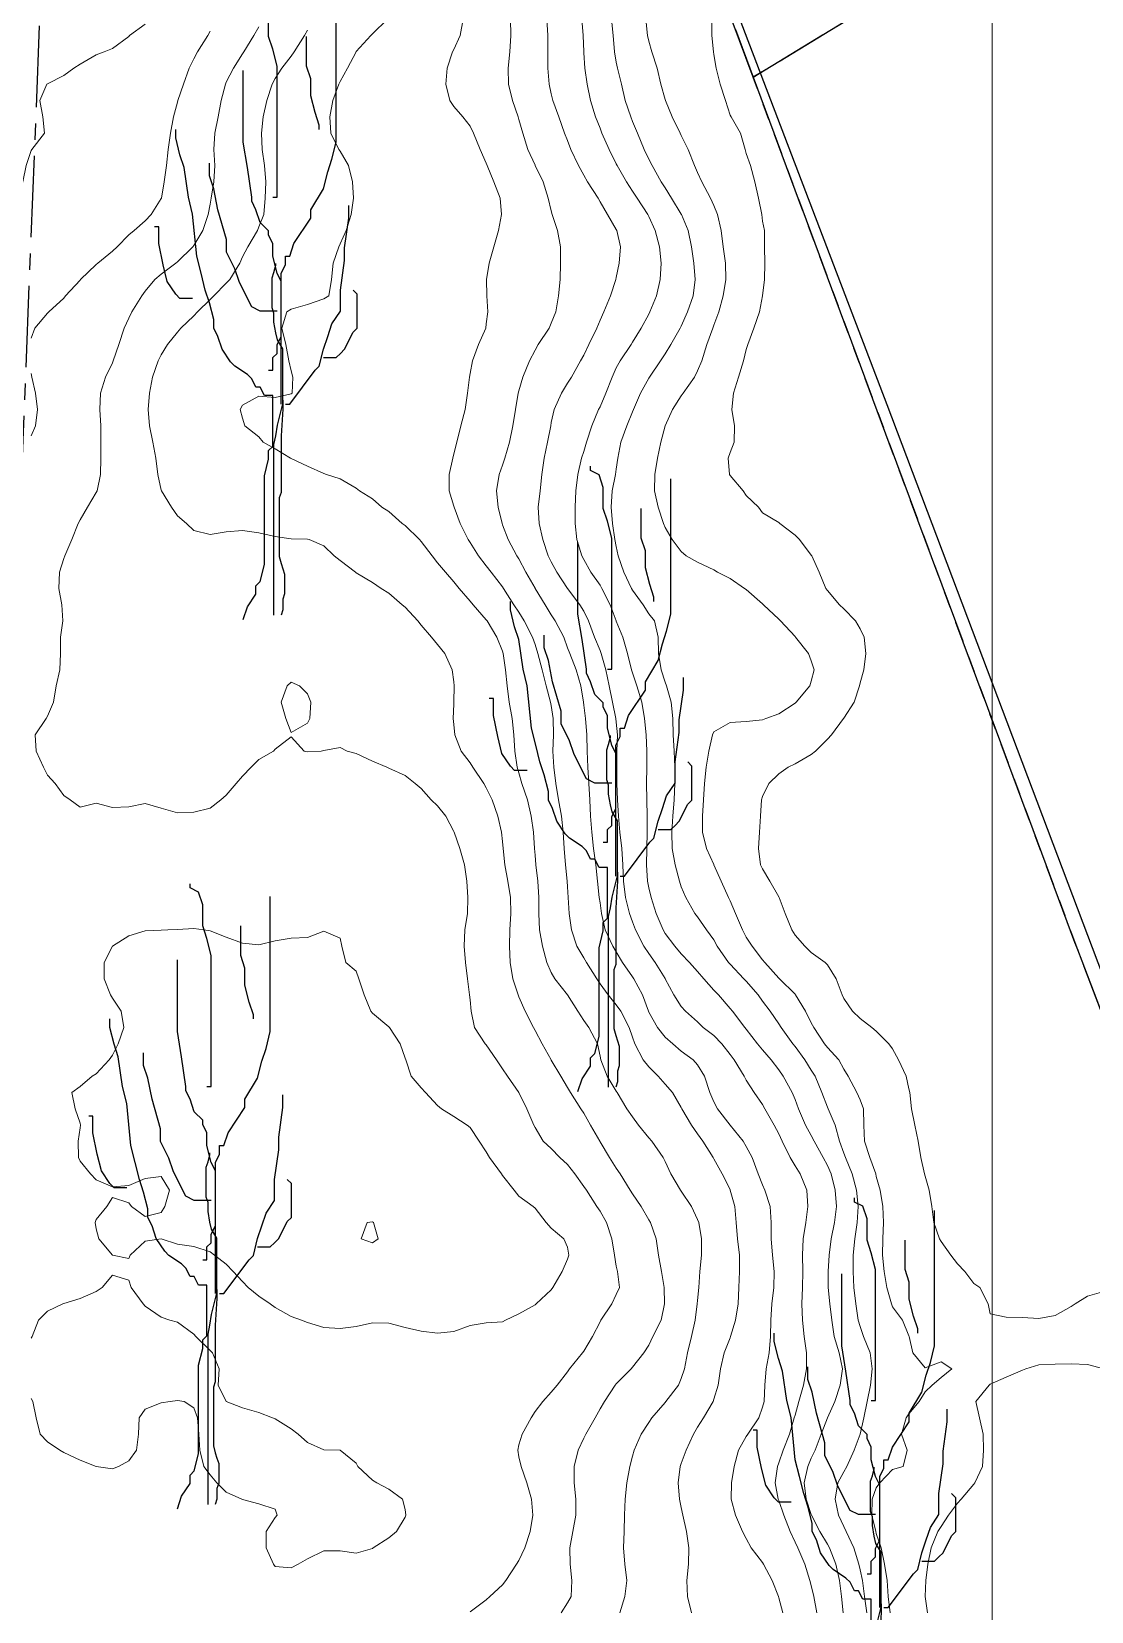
# Model space of a CAD drawing. Header units: centimetres. Extents: x 0 to 642158, y -847 to 649707.
# Drawn here: x 617137.26 to 617169.87, y 621297.3 to 621345.87 of the extents above; entities that cross this region are included whole.
import ezdxf

# ---------------------------------------------------------------- set-up
doc = ezdxf.new("R2010")
doc.units = ezdxf.units.CM
doc.header["$MEASUREMENT"] = 0
doc.linetypes.add('CENTERX2', pattern=[4, 2.5, -0.5, 0.5, -0.5])
for name, color, linetype, lineweight in [('MEV_grille', 254, 'Continuous', 9), ('MEV_vegetal_V', 7, 'Continuous', 25), ('WAL_topographie 0.5', 253, 'Continuous', 20)]:
    doc.layers.add(name, color=color, linetype=linetype, lineweight=lineweight)
doc.layers.add('SPW_batiments', color=7, linetype='Continuous')
doc.layers.add('SPW_parcellaire cadastral', color=7, linetype='CENTERX2', lineweight=25, true_color=0xff0542)
picture_1 = doc.add_image_def('image2.png', size_in_pixel=(6614, 11023))

# ---------------------------------------------------------------- blocks, each defined once
blk = doc.blocks.new('legende vegetal')
at = {"layer": 'MEV_vegetal_V'}
for points in [[(617144.584, 621340.589), (617144.714, 621340.589), (617144.714, 621344.615), (617144.584, 621345.134), (617144.455, 621345.524), (617144.455, 621346.173), (617144.324, 621346.563), (617144.065, 621346.693), (617144.065, 621346.823)], [(617144.455, 621335.263), (617144.584, 621335.263), (617144.584, 621335.653), (617144.714, 621335.783), (617144.714, 621336.042), (617144.844, 621336.303), (617144.844, 621338.251), (617144.974, 621338.51), (617144.974, 621338.77), (617145.104, 621338.77), (617145.234, 621339.16), (617145.754, 621339.939), (617145.754, 621340.199), (617146.143, 621340.848), (617146.274, 621341.368), (617146.403, 621341.758), (617146.533, 621342.277), (617146.533, 621346.433)], [(617146.013, 621342.666), (617146.013, 621342.796), (617145.884, 621343.186), (617145.754, 621343.706), (617145.754, 621344.225), (617145.624, 621344.615), (617145.624, 621345.524)], [(617144.844, 621334.224), (617144.844, 621337.991), (617144.714, 621338.251), (617144.584, 621338.77), (617144.584, 621339.16), (617144.455, 621339.42), (617144.455, 621339.549), (617144.194, 621339.809), (617144.065, 621340.199), (617143.935, 621340.459), (617143.935, 621340.589), (617143.805, 621341.497), (617143.675, 621342.277), (617143.675, 621344.485)], [(617143.675, 621327.6), (617143.805, 621327.99), (617144.065, 621328.38), (617144.065, 621328.639), (617144.194, 621328.769), (617144.324, 621329.289), (617144.324, 621332.016), (617144.455, 621332.536), (617144.455, 621332.796), (617144.584, 621332.925), (617144.584, 621334.484), (617144.324, 621334.484), (617144.194, 621334.744), (617144.065, 621334.744), (617143.935, 621335.004), (617143.805, 621335.134), (617143.415, 621335.393), (617143.285, 621335.523), (617143.025, 621335.913), (617142.895, 621336.303), (617142.765, 621336.562), (617142.765, 621336.822), (617142.636, 621337.341), (617142.505, 621337.731), (617142.375, 621338.251), (617142.246, 621338.77), (617142.116, 621340.069), (617141.985, 621340.589), (617141.856, 621341.497), (617141.726, 621341.887), (617141.596, 621342.407), (617141.596, 621342.666)], [(617144.714, 621337.082), (617144.194, 621337.082), (617143.935, 621337.211), (617143.805, 621337.471), (617143.545, 621337.991), (617143.415, 621338.38), (617143.155, 621338.9), (617143.155, 621339.29), (617142.895, 621340.199), (617142.765, 621340.848), (617142.636, 621341.238), (617142.636, 621341.628)], [(617144.974, 621334.224), (617145.104, 621334.224), (617145.884, 621335.263), (617146.013, 621335.393), (617146.143, 621335.913), (617146.274, 621336.303), (617146.403, 621336.692), (617146.663, 621337.082), (617146.663, 621337.731), (617146.793, 621338.64), (617146.793, 621339.03), (617146.923, 621339.939), (617146.923, 621340.329)], [(617142.116, 621337.471), (617141.726, 621337.471), (617141.596, 621337.601), (617141.336, 621337.991), (617141.206, 621338.51), (617141.076, 621339.16), (617141.076, 621339.679), (617140.946, 621339.679)], [(617144.618, 621327.735), (617144.618, 621332.977), (617144.673, 621333.25), (617144.727, 621333.578), (617144.892, 621334.233), (617144.892, 621335.925), (617144.727, 621336.198), (617144.673, 621336.416), (617144.618, 621336.744), (617144.618, 621337.017), (617144.563, 621337.181), (617144.563, 621338.109), (617144.618, 621338.273), (617144.673, 621338.491), (617144.673, 621338.546)], [(617146.143, 621335.653), (617146.533, 621335.653), (617146.663, 621335.783), (617146.793, 621335.913), (617147.053, 621336.432), (617147.183, 621336.562), (617147.183, 621337.601), (617147.053, 621337.731)], [(617144.892, 621334.342), (617144.892, 621334.069), (617144.837, 621333.25), (617144.837, 621331.503), (617144.782, 621331.339), (617144.782, 621329.537), (617144.837, 621329.319), (617144.892, 621329.155), (617144.946, 621328.991), (617144.946, 621328.391), (617144.892, 621328.227), (617144.892, 621327.899), (617144.837, 621327.735)], [(617154.881, 621326.077), (617155.011, 621326.077), (617155.011, 621330.104), (617154.881, 621330.623), (617154.751, 621331.013), (617154.751, 621331.662), (617154.621, 621332.052), (617154.362, 621332.182), (617154.362, 621332.312)], [(617154.751, 621320.752), (617154.881, 621320.752), (617154.881, 621321.142), (617155.011, 621321.272), (617155.011, 621321.531), (617155.141, 621321.791), (617155.141, 621323.739), (617155.271, 621323.999), (617155.271, 621324.259), (617155.401, 621324.259), (617155.531, 621324.649), (617156.051, 621325.428), (617156.051, 621325.688), (617156.44, 621326.337), (617156.571, 621326.856), (617156.7, 621327.246), (617156.83, 621327.766), (617156.83, 621331.922)], [(617156.31, 621328.155), (617156.31, 621328.285), (617156.181, 621328.675), (617156.051, 621329.194), (617156.051, 621329.714), (617155.921, 621330.104), (617155.921, 621331.013)], [(617155.141, 621319.713), (617155.141, 621323.48), (617155.011, 621323.739), (617154.881, 621324.259), (617154.881, 621324.649), (617154.751, 621324.908), (617154.751, 621325.038), (617154.491, 621325.298), (617154.362, 621325.688), (617154.232, 621325.948), (617154.232, 621326.077), (617154.102, 621326.986), (617153.972, 621327.766), (617153.972, 621329.974)], [(617153.972, 621313.089), (617154.102, 621313.479), (617154.362, 621313.869), (617154.362, 621314.128), (617154.491, 621314.258), (617154.621, 621314.778), (617154.621, 621317.505), (617154.751, 621318.025), (617154.751, 621318.284), (617154.881, 621318.414), (617154.881, 621319.973), (617154.621, 621319.973), (617154.491, 621320.233), (617154.362, 621320.233), (617154.232, 621320.493), (617154.102, 621320.622), (617153.712, 621320.882), (617153.582, 621321.012), (617153.322, 621321.402), (617153.192, 621321.791), (617153.062, 621322.051), (617153.062, 621322.311), (617152.932, 621322.83), (617152.802, 621323.22), (617152.672, 621323.739), (617152.543, 621324.259), (617152.413, 621325.558), (617152.282, 621326.077), (617152.153, 621326.986), (617152.023, 621327.376), (617151.893, 621327.896), (617151.893, 621328.155)], [(617155.011, 621322.57), (617154.491, 621322.57), (617154.232, 621322.7), (617154.102, 621322.96), (617153.842, 621323.48), (617153.712, 621323.869), (617153.452, 621324.389), (617153.452, 621324.779), (617153.192, 621325.688), (617153.062, 621326.337), (617152.932, 621326.727), (617152.932, 621327.117)], [(617155.271, 621319.713), (617155.401, 621319.713), (617156.181, 621320.752), (617156.31, 621320.882), (617156.44, 621321.402), (617156.571, 621321.791), (617156.7, 621322.181), (617156.96, 621322.57), (617156.96, 621323.22), (617157.09, 621324.129), (617157.09, 621324.519), (617157.22, 621325.428), (617157.22, 621325.818)], [(617152.413, 621322.96), (617152.023, 621322.96), (617151.893, 621323.09), (617151.633, 621323.48), (617151.503, 621323.999), (617151.373, 621324.649), (617151.373, 621325.168), (617151.243, 621325.168)], [(617154.915, 621313.224), (617154.915, 621318.466), (617154.97, 621318.739), (617155.024, 621319.066), (617155.189, 621319.722), (617155.189, 621321.414), (617155.024, 621321.687), (617154.97, 621321.905), (617154.915, 621322.233), (617154.915, 621322.506), (617154.86, 621322.67), (617154.86, 621323.598), (617154.915, 621323.762), (617154.97, 621323.98), (617154.97, 621324.035)], [(617156.44, 621321.142), (617156.83, 621321.142), (617156.96, 621321.272), (617157.09, 621321.402), (617157.35, 621321.921), (617157.48, 621322.051), (617157.48, 621323.09), (617157.35, 621323.22)], [(617155.189, 621319.831), (617155.189, 621319.558), (617155.134, 621318.739), (617155.134, 621316.992), (617155.079, 621316.828), (617155.079, 621315.026), (617155.134, 621314.808), (617155.189, 621314.644), (617155.243, 621314.48), (617155.243, 621313.88), (617155.189, 621313.716), (617155.189, 621313.388), (617155.134, 621313.224)], [(617142.558, 621313.243), (617142.688, 621313.243), (617142.688, 621317.269), (617142.558, 621317.788), (617142.428, 621318.178), (617142.428, 621318.827), (617142.298, 621319.217), (617142.038, 621319.347), (617142.038, 621319.477)], [(617142.428, 621307.917), (617142.558, 621307.917), (617142.558, 621308.307), (617142.688, 621308.437), (617142.688, 621308.697), (617142.818, 621308.957), (617142.818, 621310.905), (617142.947, 621311.164), (617142.947, 621311.424), (617143.078, 621311.424), (617143.208, 621311.814), (617143.727, 621312.593), (617143.727, 621312.853), (617144.117, 621313.502), (617144.247, 621314.022), (617144.377, 621314.412), (617144.507, 621314.931), (617144.507, 621319.087)], [(617143.987, 621315.321), (617143.987, 621315.45), (617143.857, 621315.84), (617143.727, 621316.36), (617143.727, 621316.879), (617143.598, 621317.269), (617143.598, 621318.178)], [(617142.818, 621306.878), (617142.818, 621310.645), (617142.688, 621310.905), (617142.558, 621311.424), (617142.558, 621311.814), (617142.428, 621312.074), (617142.428, 621312.203), (617142.168, 621312.463), (617142.038, 621312.853), (617141.908, 621313.113), (617141.908, 621313.243), (617141.779, 621314.152), (617141.648, 621314.931), (617141.648, 621317.139)], [(617141.648, 621300.254), (617141.779, 621300.644), (617142.038, 621301.034), (617142.038, 621301.294), (617142.168, 621301.423), (617142.298, 621301.943), (617142.298, 621304.67), (617142.428, 621305.19), (617142.428, 621305.45), (617142.558, 621305.58), (617142.558, 621307.138), (617142.298, 621307.138), (617142.168, 621307.398), (617142.038, 621307.398), (617141.908, 621307.658), (617141.779, 621307.788), (617141.389, 621308.047), (617141.259, 621308.177), (617140.999, 621308.567), (617140.869, 621308.957), (617140.739, 621309.216), (617140.739, 621309.476), (617140.609, 621309.995), (617140.479, 621310.385), (617140.349, 621310.905), (617140.219, 621311.424), (617140.089, 621312.723), (617139.959, 621313.243), (617139.829, 621314.152), (617139.699, 621314.541), (617139.57, 621315.061), (617139.57, 621315.321)], [(617142.688, 621309.736), (617142.168, 621309.736), (617141.908, 621309.866), (617141.779, 621310.125), (617141.518, 621310.645), (617141.389, 621311.035), (617141.128, 621311.554), (617141.128, 621311.944), (617140.869, 621312.853), (617140.739, 621313.502), (617140.609, 621313.892), (617140.609, 621314.282)], [(617142.947, 621306.878), (617143.078, 621306.878), (617143.857, 621307.917), (617143.987, 621308.047), (617144.117, 621308.567), (617144.247, 621308.957), (617144.377, 621309.346), (617144.637, 621309.736), (617144.637, 621310.385), (617144.767, 621311.294), (617144.767, 621311.684), (617144.897, 621312.593), (617144.897, 621312.983)], [(617140.089, 621310.125), (617139.699, 621310.125), (617139.57, 621310.255), (617139.309, 621310.645), (617139.18, 621311.164), (617139.05, 621311.814), (617139.05, 621312.333), (617138.92, 621312.333)], [(617142.592, 621300.39), (617142.592, 621305.631), (617142.646, 621305.904), (617142.701, 621306.232), (617142.865, 621306.887), (617142.865, 621308.579), (617142.701, 621308.852), (617142.646, 621309.071), (617142.592, 621309.398), (617142.592, 621309.671), (617142.537, 621309.835), (617142.537, 621310.763), (617142.592, 621310.927), (617142.646, 621311.145), (617142.646, 621311.2)], [(617144.117, 621308.307), (617144.507, 621308.307), (617144.637, 621308.437), (617144.767, 621308.567), (617145.027, 621309.086), (617145.156, 621309.216), (617145.156, 621310.255), (617145.027, 621310.385)], [(617162.997, 621303.584), (617163.127, 621303.584), (617163.127, 621307.61), (617162.997, 621308.129), (617162.867, 621308.519), (617162.867, 621309.169), (617162.737, 621309.558), (617162.477, 621309.688), (617162.477, 621309.818)], [(617162.867, 621298.259), (617162.997, 621298.259), (617162.997, 621298.648), (617163.127, 621298.778), (617163.127, 621299.038), (617163.257, 621299.298), (617163.257, 621301.246), (617163.386, 621301.505), (617163.386, 621301.765), (617163.516, 621301.765), (617163.647, 621302.155), (617164.166, 621302.934), (617164.166, 621303.194), (617164.556, 621303.843), (617164.686, 621304.363), (617164.816, 621304.753), (617164.946, 621305.272), (617164.946, 621309.428)], [(617164.426, 621305.662), (617164.426, 621305.791), (617164.296, 621306.181), (617164.166, 621306.701), (617164.166, 621307.221), (617164.036, 621307.61), (617164.036, 621308.519)], [(617163.257, 621297.219), (617163.257, 621300.986), (617163.127, 621301.246), (617162.997, 621301.765), (617162.997, 621302.155), (617162.867, 621302.415), (617162.867, 621302.545), (617162.607, 621302.804), (617162.477, 621303.194), (617162.347, 621303.454), (617162.347, 621303.584), (617162.217, 621304.493), (617162.087, 621305.272), (617162.087, 621307.48)], [(617142.865, 621306.996), (617142.865, 621306.723), (617142.81, 621305.904), (617142.81, 621304.157), (617142.756, 621303.993), (617142.756, 621302.191), (617142.81, 621301.973), (617142.865, 621301.809), (617142.919, 621301.645), (617142.919, 621301.045), (617142.865, 621300.881), (617142.865, 621300.553), (617142.81, 621300.39)], [(617162.997, 621295.921), (617162.997, 621297.479), (617162.737, 621297.479), (617162.607, 621297.739), (617162.477, 621297.739), (617162.347, 621297.999), (617162.217, 621298.129), (617161.828, 621298.388), (617161.697, 621298.518), (617161.438, 621298.908), (617161.308, 621299.298), (617161.177, 621299.557), (617161.177, 621299.817), (617161.048, 621300.336), (617160.918, 621300.726), (617160.788, 621301.246), (617160.658, 621301.765), (617160.528, 621303.064), (617160.398, 621303.584), (617160.268, 621304.493), (617160.138, 621304.883), (617160.009, 621305.402), (617160.009, 621305.662)], [(617163.127, 621300.077), (617162.607, 621300.077), (617162.347, 621300.207), (617162.217, 621300.466), (617161.957, 621300.986), (617161.828, 621301.376), (617161.567, 621301.895), (617161.567, 621302.285), (617161.308, 621303.194), (617161.177, 621303.843), (617161.048, 621304.233), (617161.048, 621304.623)], [(617163.386, 621297.219), (617163.516, 621297.219), (617164.296, 621298.259), (617164.426, 621298.388), (617164.556, 621298.908), (617164.686, 621299.298), (617164.816, 621299.687), (617165.076, 621300.077), (617165.076, 621300.726), (617165.205, 621301.635), (617165.205, 621302.025), (617165.335, 621302.934), (617165.335, 621303.324)], [(617160.528, 621300.466), (617160.138, 621300.466), (617160.009, 621300.597), (617159.748, 621300.986), (617159.619, 621301.505), (617159.489, 621302.155), (617159.489, 621302.674), (617159.358, 621302.674)], [(617163.03, 621290.731), (617163.03, 621295.972), (617163.085, 621296.245), (617163.14, 621296.573), (617163.304, 621297.228), (617163.304, 621298.92), (617163.14, 621299.193), (617163.085, 621299.412), (617163.03, 621299.74), (617163.03, 621300.012), (617162.976, 621300.176), (617162.976, 621301.104), (617163.03, 621301.268), (617163.085, 621301.486), (617163.085, 621301.541)], [(617164.556, 621298.648), (617164.946, 621298.648), (617165.076, 621298.778), (617165.205, 621298.908), (617165.466, 621299.428), (617165.595, 621299.557), (617165.595, 621300.597), (617165.466, 621300.726)], [(617163.304, 621297.337), (617163.304, 621297.064), (617163.249, 621296.245), (617163.249, 621294.498), (617163.195, 621294.334), (617163.195, 621292.533), (617163.249, 621292.314), (617163.304, 621292.15), (617163.358, 621291.987), (617163.358, 621291.386), (617163.304, 621291.222), (617163.304, 621290.894), (617163.249, 621290.731)]]:
    blk.add_lwpolyline(points, dxfattribs=at)
blk = doc.blocks.new('*U112')
at = {"layer": 'MEV_grille', "transparency": 33554687}
blk.add_lwpolyline([(0, 1825.476), (0, -1825.476)], dxfattribs=at)
blk = doc.blocks.new('*U113')
at = {"layer": 'MEV_grille', "color": 0, "linetype": 'ByBlock', "lineweight": -2, "transparency": 16777216}
blk.add_blockref('*U112', (1800, 0), dxfattribs=at)

msp = doc.modelspace()

# ---------------------------------------------------------------- linework, layer by layer
at = {"layer": 'SPW_batiments'}
msp.add_lwpolyline([(617201.563, 621358.395), (617171.366, 621339.709), (617171.616, 621339.226), (617173.366, 621340.259), (617175.766, 621336.459), (617181.533, 621339.96), (617188.617, 621328.078), (617170.219, 621316.859), (617163.584, 621334.391), (617157.932, 621349.19), (617141.627, 621393.188), (617169.725, 621410.341), (617201.563, 621358.395)], dxfattribs=at)
at = {"layer": 'SPW_parcellaire cadastral'}
for points in [[(617201.035, 621235.28), (617133.725, 621215.689), (617131.404, 621239.475), (617134.863, 621279.597), (617137.651, 621349.657), (617132.11, 621409.755), (617135.38, 621410.293), (617136.513, 621406.936), (617140.785, 621394.676), (617159.465, 621344.465), (617169.362, 621317.866), (617174.805, 621303.598), (617201.035, 621235.28)], [(617196.57, 621367.098), (617159.465, 621344.465), (617140.785, 621394.676)], [(617159.465, 621344.465), (617196.57, 621367.098), (617197.775, 621367.833), (617207.386, 621352.054), (617209.987, 621347.784), (617205.674, 621345.152), (617213.288, 621327.341), (617174.805, 621303.598), (617169.362, 621317.866), (617159.465, 621344.465)]]:
    msp.add_lwpolyline(points, dxfattribs=at)
at = {"layer": 'WAL_topographie 0.5'}
for points in [[(617140.75, 621346.096), (617140.277, 621345.75), (617140.25, 621345.723), (617139.75, 621345.349), (617139.494, 621345.25), (617139.25, 621345.154), (617138.75, 621344.866), (617138.555, 621344.75), (617138.25, 621344.519), (617137.75, 621344.264), (617137.732, 621344.25), (617137.513, 621343.75), (617137.607, 621343.25), (617137.659, 621342.75), (617137.269, 621342.25), (617137.25, 621342.217), (617137.094, 621341.75), (617136.989, 621341.25), (617136.75, 621341.034), (617136.405, 621340.75)], [(617144.25, 621346.018), (617144.1, 621345.75), (617143.791, 621345.25), (617143.75, 621345.185), (617143.47, 621344.75), (617143.25, 621344.311), (617143.223, 621344.25), (617143.096, 621343.75), (617142.996, 621343.25), (617142.896, 621342.75), (617142.87, 621342.25), (617142.901, 621341.75), (617142.872, 621341.25), (617142.781, 621340.75), (617142.75, 621340.56), (617142.694, 621340.25), (617142.532, 621339.75), (617142.25, 621339.295), (617142.218, 621339.25), (617141.75, 621338.788), (617141.695, 621338.75), (617141.25, 621338.409), (617141.049, 621338.25), (617140.75, 621337.888), (617140.654, 621337.75), (617140.348, 621337.25), (617140.25, 621337.057), (617140.111, 621336.75), (617139.944, 621336.25), (617139.774, 621335.75), (617139.75, 621335.689), (617139.535, 621335.25), (617139.38, 621334.75), (617139.364, 621334.25), (617139.387, 621333.75), (617139.388, 621333.25), (617139.388, 621332.75), (617139.378, 621332.25), (617139.274, 621331.75), (617139.25, 621331.697), (617138.979, 621331.25), (617138.75, 621330.86), (617138.692, 621330.75), (617138.5, 621330.25), (617138.28, 621329.75), (617138.25, 621329.673), (617138.115, 621329.25), (617138.099, 621328.75), (617138.189, 621328.25), (617138.221, 621327.75), (617138.152, 621327.25), (617138.151, 621326.75), (617138.133, 621326.25), (617138.021, 621325.75), (617137.929, 621325.25), (617137.75, 621324.823), (617137.711, 621324.75), (617137.369, 621324.25), (617137.402, 621323.75), (617137.63, 621323.25), (617137.75, 621323.006), (617137.989, 621322.75), (617138.25, 621322.379), (617138.45, 621322.25), (617138.75, 621322.019), (617139.25, 621322.147), (617139.75, 621322.01), (617140.25, 621322.039), (617140.75, 621322.132), (617141.25, 621321.99), (617141.75, 621321.85), (617142.25, 621321.87), (617142.75, 621321.993), (617143.085, 621322.25), (617143.25, 621322.392), (617143.559, 621322.75), (617143.75, 621322.975), (617144.014, 621323.25), (617144.25, 621323.486), (617144.701, 621323.75), (617144.75, 621323.804), (617145.25, 621324.185), (617145.65, 621323.75), (617145.75, 621323.725), (617146.166, 621323.75), (617146.25, 621323.763), (617146.75, 621323.858), (617146.967, 621323.75), (617147.25, 621323.671), (617147.75, 621323.44), (617148.185, 621323.25), (617148.25, 621323.223), (617148.75, 621322.993), (617149.057, 621322.75), (617149.25, 621322.6), (617149.554, 621322.25), (617149.75, 621322.067), (617150.004, 621321.75), (617150.25, 621321.278), (617150.261, 621321.25), (617150.434, 621320.75), (617150.584, 621320.25), (617150.654, 621319.75), (617150.684, 621319.25), (617150.669, 621318.75), (617150.591, 621318.25), (617150.565, 621317.75), (617150.607, 621317.25), (617150.668, 621316.75), (617150.735, 621316.25), (617150.75, 621316.103), (617150.782, 621315.75), (617150.889, 621315.25), (617151.214, 621314.75), (617151.25, 621314.714), (617151.562, 621314.25), (617151.75, 621313.978), (617151.9, 621313.75), (617152.248, 621313.25), (617152.25, 621313.246), (617152.502, 621312.75), (617152.708, 621312.25), (617152.75, 621312.175), (617153.003, 621311.75), (617153.25, 621311.533), (617153.517, 621311.25), (617153.75, 621311.036), (617153.977, 621310.75), (617154.25, 621310.364), (617154.329, 621310.25), (617154.655, 621309.75), (617154.75, 621309.599), (617154.947, 621309.25), (617155.117, 621308.75), (617155.19, 621308.25), (617155.25, 621307.912), (617155.288, 621307.75), (617155.345, 621307.25), (617155.25, 621307.036), (617155.112, 621306.75), (617154.779, 621306.25), (617154.75, 621306.197), (617154.517, 621305.75), (617154.25, 621305.297), (617154.214, 621305.25), (617153.814, 621304.75), (617153.75, 621304.658), (617153.429, 621304.25), (617153.25, 621304.037), (617152.986, 621303.75), (617152.75, 621303.447), (617152.628, 621303.25), (617152.352, 621302.75), (617152.25, 621302.414), (617152.218, 621302.25), (617152.25, 621302.052), (617152.318, 621301.75), (617152.502, 621301.25), (617152.636, 621300.75), (617152.68, 621300.25), (617152.602, 621299.75), (617152.435, 621299.25), (617152.25, 621298.856), (617152.181, 621298.75), (617151.851, 621298.25), (617151.75, 621298.115), (617151.364, 621297.75), (617151.25, 621297.646), (617150.75, 621297.282)], [(617148.214, 621346.25), (617147.75, 621345.8), (617147.695, 621345.75), (617147.25, 621345.255), (617147.247, 621345.25), (617146.983, 621344.75), (617146.75, 621344.336), (617146.708, 621344.25), (617146.525, 621343.75), (617146.434, 621343.25), (617146.464, 621342.75), (617146.714, 621342.25), (617146.75, 621342.197), (617147.009, 621341.75), (617147.134, 621341.25), (617147.167, 621340.75), (617147.097, 621340.25), (617146.936, 621339.75), (617146.75, 621339.35), (617146.709, 621339.25), (617146.543, 621338.75), (617146.492, 621338.25), (617146.407, 621337.75), (617146.25, 621337.652), (617145.75, 621337.476), (617145.25, 621337.337), (617145.113, 621337.25), (617144.963, 621336.75), (617145.08, 621336.25), (617145.175, 621335.75), (617145.25, 621335.444), (617145.295, 621335.25), (617145.272, 621334.75), (617145.25, 621334.729), (617144.75, 621334.625), (617144.25, 621334.658), (617143.75, 621334.385), (617143.676, 621334.25), (617143.75, 621333.981), (617143.82, 621333.75), (617144.25, 621333.414), (617144.386, 621333.25), (617144.75, 621333.039), (617145.228, 621332.75), (617145.25, 621332.74), (617145.75, 621332.511), (617146.25, 621332.282), (617146.337, 621332.25), (617146.75, 621332.118), (617147.25, 621331.833), (617147.344, 621331.75), (617147.75, 621331.503), (617148.041, 621331.25), (617148.25, 621331.117), (617148.666, 621330.75), (617148.75, 621330.68), (617149.199, 621330.25), (617149.25, 621330.192), (617149.583, 621329.75), (617149.75, 621329.541), (617149.99, 621329.25), (617150.25, 621328.95), (617150.415, 621328.75), (617150.75, 621328.362), (617150.843, 621328.25), (617151.25, 621327.784), (617151.274, 621327.75), (617151.579, 621327.25), (617151.75, 621326.82), (617151.773, 621326.75), (617151.845, 621326.25), (617151.892, 621325.75), (617151.956, 621325.25), (617152.043, 621324.75), (617152.098, 621324.25), (617152.123, 621323.75), (617152.195, 621323.25), (617152.25, 621323.083), (617152.348, 621322.75), (617152.514, 621322.25), (617152.632, 621321.75), (617152.703, 621321.25), (617152.735, 621320.75), (617152.75, 621320.547), (617152.772, 621320.25), (617152.834, 621319.75), (617152.869, 621319.25), (617152.864, 621318.75), (617152.891, 621318.25), (617152.982, 621317.75), (617153.116, 621317.25), (617153.25, 621316.937), (617153.363, 621316.75), (617153.75, 621316.252), (617153.752, 621316.25), (617154.07, 621315.75), (617154.25, 621315.469), (617154.404, 621315.25), (617154.673, 621314.75), (617154.75, 621314.372), (617154.771, 621314.25), (617154.972, 621313.75), (617155.25, 621313.288), (617155.277, 621313.25), (617155.579, 621312.75), (617155.75, 621312.5), (617155.938, 621312.25), (617156.25, 621311.861), (617156.344, 621311.75), (617156.691, 621311.25), (617156.75, 621311.133), (617156.93, 621310.75), (617157.227, 621310.25), (617157.25, 621310.214), (617157.559, 621309.75), (617157.75, 621309.349), (617157.787, 621309.25), (617157.876, 621308.75), (617157.871, 621308.25), (617157.822, 621307.75), (617157.786, 621307.25), (617157.75, 621306.853), (617157.742, 621306.75), (617157.674, 621306.25), (617157.563, 621305.75), (617157.441, 621305.25), (617157.344, 621304.75), (617157.25, 621304.456), (617157.164, 621304.25), (617156.774, 621303.75), (617156.75, 621303.72), (617156.343, 621303.25), (617156.25, 621303.108), (617156.013, 621302.75), (617155.797, 621302.25), (617155.75, 621302.071), (617155.663, 621301.75), (617155.569, 621301.25), (617155.52, 621300.75), (617155.503, 621300.25), (617155.49, 621299.75), (617155.47, 621299.25), (617155.511, 621298.75), (617155.579, 621298.25), (617155.516, 621297.75), (617155.356, 621297.25)], [(617150.543, 621346.25), (617150.446, 621345.75), (617150.25, 621345.32), (617150.213, 621345.25), (617150.044, 621344.75), (617150.003, 621344.25), (617150.124, 621343.75), (617150.25, 621343.569), (617150.526, 621343.25), (617150.75, 621342.96), (617150.858, 621342.75), (617151.059, 621342.25), (617151.25, 621341.825), (617151.275, 621341.75), (617151.478, 621341.25), (617151.674, 621340.75), (617151.718, 621340.25), (617151.625, 621339.75), (617151.477, 621339.25), (617151.337, 621338.75), (617151.261, 621338.25), (617151.263, 621337.75), (617151.295, 621337.25), (617151.25, 621336.887), (617151.231, 621336.75), (617151.006, 621336.25), (617150.821, 621335.75), (617150.75, 621335.359), (617150.732, 621335.25), (617150.672, 621334.75), (617150.597, 621334.25), (617150.471, 621333.75), (617150.339, 621333.25), (617150.25, 621332.887), (617150.222, 621332.75), (617150.109, 621332.25), (617150.106, 621331.75), (617150.25, 621331.276), (617150.257, 621331.25), (617150.442, 621330.75), (617150.688, 621330.25), (617150.75, 621330.159), (617151.007, 621329.75), (617151.25, 621329.443), (617151.399, 621329.25), (617151.75, 621328.796), (617151.779, 621328.75), (617152.098, 621328.25), (617152.25, 621328.015), (617152.413, 621327.75), (617152.674, 621327.25), (617152.75, 621327.022), (617152.84, 621326.75), (617152.964, 621326.25), (617153.094, 621325.75), (617153.23, 621325.25), (617153.25, 621325.145), (617153.31, 621324.75), (617153.314, 621324.25), (617153.297, 621323.75), (617153.328, 621323.25), (617153.392, 621322.75), (617153.474, 621322.25), (617153.561, 621321.75), (617153.612, 621321.25), (617153.644, 621320.75), (617153.69, 621320.25), (617153.739, 621319.75), (617153.75, 621319.571), (617153.771, 621319.25), (617153.803, 621318.75), (617153.872, 621318.25), (617154.032, 621317.75), (617154.25, 621317.394), (617154.335, 621317.25), (617154.656, 621316.75), (617154.75, 621316.596), (617154.995, 621316.25), (617155.25, 621315.949), (617155.389, 621315.75), (617155.644, 621315.25), (617155.75, 621314.951), (617155.823, 621314.75), (617156.075, 621314.25), (617156.25, 621314.037), (617156.534, 621313.75), (617156.75, 621313.51), (617156.981, 621313.25), (617157.25, 621312.793), (617157.269, 621312.75), (617157.56, 621312.25), (617157.75, 621311.984), (617157.915, 621311.75), (617158.227, 621311.25), (617158.25, 621311.209), (617158.506, 621310.75), (617158.75, 621310.263), (617158.755, 621310.25), (617158.898, 621309.75), (617158.94, 621309.25), (617158.982, 621308.75), (617159.036, 621308.25), (617159.04, 621307.75), (617159.025, 621307.25), (617158.996, 621306.75), (617158.916, 621306.25), (617158.764, 621305.75), (617158.75, 621305.712), (617158.569, 621305.25), (617158.451, 621304.75), (617158.383, 621304.25), (617158.25, 621303.818), (617158.229, 621303.75), (617157.935, 621303.25), (617157.75, 621302.962), (617157.627, 621302.75), (617157.398, 621302.25), (617157.25, 621301.84), (617157.218, 621301.75), (617157.152, 621301.25), (617157.195, 621300.75), (617157.25, 621300.495), (617157.299, 621300.25), (617157.415, 621299.75), (617157.486, 621299.25), (617157.469, 621298.75), (617157.422, 621298.25), (617157.44, 621297.75), (617157.56, 621297.25)], [(617151.99, 621346.25), (617152.003, 621345.75), (617151.976, 621345.25), (617151.924, 621344.75), (617151.93, 621344.25), (617152.055, 621343.75), (617152.226, 621343.25), (617152.25, 621343.172), (617152.373, 621342.75), (617152.524, 621342.25), (617152.75, 621341.76), (617152.755, 621341.75), (617152.996, 621341.25), (617153.156, 621340.75), (617153.25, 621340.356), (617153.281, 621340.25), (617153.442, 621339.75), (617153.529, 621339.25), (617153.537, 621338.75), (617153.525, 621338.25), (617153.473, 621337.75), (617153.388, 621337.25), (617153.25, 621336.902), (617153.182, 621336.75), (617152.843, 621336.25), (617152.75, 621336.08), (617152.582, 621335.75), (617152.372, 621335.25), (617152.25, 621334.823), (617152.231, 621334.75), (617152.153, 621334.25), (617152.07, 621333.75), (617151.965, 621333.25), (617151.823, 621332.75), (617151.75, 621332.536), (617151.644, 621332.25), (617151.56, 621331.75), (617151.611, 621331.25), (617151.734, 621330.75), (617151.75, 621330.71), (617151.923, 621330.25), (617152.192, 621329.75), (617152.25, 621329.656), (617152.463, 621329.25), (617152.75, 621328.754), (617152.752, 621328.75), (617153.062, 621328.25), (617153.25, 621327.939), (617153.372, 621327.75), (617153.632, 621327.25), (617153.75, 621326.922), (617153.817, 621326.75), (617154.017, 621326.25), (617154.158, 621325.75), (617154.237, 621325.25), (617154.25, 621325.155), (617154.305, 621324.75), (617154.345, 621324.25), (617154.354, 621323.75), (617154.375, 621323.25), (617154.405, 621322.75), (617154.434, 621322.25), (617154.46, 621321.75), (617154.494, 621321.25), (617154.552, 621320.75), (617154.62, 621320.25), (617154.676, 621319.75), (617154.727, 621319.25), (617154.75, 621319.08), (617154.792, 621318.75), (617154.912, 621318.25), (617155.146, 621317.75), (617155.25, 621317.573), (617155.444, 621317.25), (617155.75, 621316.811), (617155.789, 621316.75), (617156.061, 621316.25), (617156.239, 621315.75), (617156.25, 621315.722), (617156.515, 621315.25), (617156.75, 621314.955), (617156.989, 621314.75), (617157.25, 621314.521), (617157.61, 621314.25), (617157.75, 621314.101), (617157.959, 621313.75), (617158.128, 621313.25), (617158.25, 621312.961), (617158.366, 621312.75), (617158.75, 621312.25), (617158.75, 621312.25), (617159.151, 621311.75), (617159.25, 621311.589), (617159.43, 621311.25), (617159.619, 621310.75), (617159.75, 621310.416), (617159.824, 621310.25), (617159.98, 621309.75), (617160.013, 621309.25), (617160.016, 621308.75), (617160.056, 621308.25), (617160.107, 621307.75), (617160.098, 621307.25), (617160.033, 621306.75), (617160.001, 621306.25), (617159.999, 621305.75), (617159.957, 621305.25), (617159.862, 621304.75), (617159.82, 621304.25), (617159.802, 621303.75), (617159.75, 621303.572), (617159.634, 621303.25), (617159.294, 621302.75), (617159.25, 621302.669), (617159.013, 621302.25), (617158.872, 621301.75), (617158.796, 621301.25), (617158.787, 621300.75), (617158.916, 621300.25), (617159.134, 621299.75), (617159.25, 621299.537), (617159.4, 621299.25), (617159.75, 621298.803), (617159.782, 621298.75), (617160.048, 621298.25), (617160.238, 621297.75), (617160.25, 621297.715), (617160.377, 621297.25)], [(617153.115, 621346.25), (617153.139, 621345.75), (617153.144, 621345.25), (617153.148, 621344.75), (617153.184, 621344.25), (617153.25, 621343.962), (617153.302, 621343.75), (617153.479, 621343.25), (617153.66, 621342.75), (617153.75, 621342.525), (617153.851, 621342.25), (617154.088, 621341.75), (617154.25, 621341.457), (617154.369, 621341.25), (617154.687, 621340.75), (617154.75, 621340.638), (617154.979, 621340.25), (617155.25, 621339.782), (617155.266, 621339.75), (617155.378, 621339.25), (617155.343, 621338.75), (617155.25, 621338.306), (617155.238, 621338.25), (617155.07, 621337.75), (617154.862, 621337.25), (617154.75, 621336.996), (617154.649, 621336.75), (617154.408, 621336.25), (617154.25, 621335.918), (617154.147, 621335.75), (617153.876, 621335.25), (617153.75, 621335.057), (617153.567, 621334.75), (617153.338, 621334.25), (617153.25, 621333.85), (617153.232, 621333.75), (617153.138, 621333.25), (617153.029, 621332.75), (617152.962, 621332.25), (617152.91, 621331.75), (617152.849, 621331.25), (617152.877, 621330.75), (617152.99, 621330.25), (617153.157, 621329.75), (617153.25, 621329.571), (617153.425, 621329.25), (617153.75, 621328.752), (617153.751, 621328.75), (617154.123, 621328.25), (617154.25, 621328.049), (617154.393, 621327.75), (617154.58, 621327.25), (617154.75, 621326.844), (617154.785, 621326.75), (617154.933, 621326.25), (617155.034, 621325.75), (617155.132, 621325.25), (617155.24, 621324.75), (617155.25, 621324.638), (617155.285, 621324.25), (617155.271, 621323.75), (617155.265, 621323.25), (617155.27, 621322.75), (617155.291, 621322.25), (617155.322, 621321.75), (617155.36, 621321.25), (617155.416, 621320.75), (617155.453, 621320.25), (617155.474, 621319.75), (617155.537, 621319.25), (617155.659, 621318.75), (617155.75, 621318.497), (617155.839, 621318.25), (617156.098, 621317.75), (617156.25, 621317.522), (617156.442, 621317.25), (617156.75, 621316.752), (617156.751, 621316.75), (617157.016, 621316.25), (617157.25, 621315.896), (617157.377, 621315.75), (617157.75, 621315.42), (617157.927, 621315.25), (617158.25, 621315.004), (617158.496, 621314.75), (617158.75, 621314.42), (617158.879, 621314.25), (617159.182, 621313.75), (617159.25, 621313.633), (617159.494, 621313.25), (617159.75, 621312.88), (617159.821, 621312.75), (617160.109, 621312.25), (617160.25, 621311.98), (617160.354, 621311.75), (617160.6, 621311.25), (617160.75, 621311), (617160.906, 621310.75), (617161.108, 621310.25), (617161.141, 621309.75), (617161.077, 621309.25), (617161.001, 621308.75), (617160.98, 621308.25), (617160.992, 621307.75), (617160.977, 621307.25), (617160.956, 621306.75), (617160.977, 621306.25), (617161.034, 621305.75), (617161.097, 621305.25), (617161.105, 621304.75), (617161.009, 621304.25), (617160.867, 621303.75), (617160.75, 621303.334), (617160.727, 621303.25), (617160.582, 621302.75), (617160.389, 621302.25), (617160.25, 621301.86), (617160.206, 621301.75), (617160.136, 621301.25), (617160.232, 621300.75), (617160.25, 621300.706), (617160.403, 621300.25), (617160.595, 621299.75), (617160.75, 621299.427), (617160.835, 621299.25), (617161.047, 621298.75), (617161.206, 621298.25), (617161.25, 621298.088), (617161.328, 621297.75), (617161.418, 621297.25)], [(617154.193, 621346.25), (617154.233, 621345.75), (617154.247, 621345.25), (617154.25, 621345.215), (617154.284, 621344.75), (617154.352, 621344.25), (617154.458, 621343.75), (617154.612, 621343.25), (617154.75, 621342.898), (617154.81, 621342.75), (617155.026, 621342.25), (617155.25, 621341.805), (617155.277, 621341.75), (617155.561, 621341.25), (617155.75, 621340.962), (617155.892, 621340.75), (617156.217, 621340.25), (617156.25, 621340.181), (617156.447, 621339.75), (617156.578, 621339.25), (617156.626, 621338.75), (617156.599, 621338.25), (617156.484, 621337.75), (617156.284, 621337.25), (617156.25, 621337.185), (617156.018, 621336.75), (617155.75, 621336.319), (617155.707, 621336.25), (617155.372, 621335.75), (617155.25, 621335.528), (617155.12, 621335.25), (617154.923, 621334.75), (617154.75, 621334.337), (617154.704, 621334.25), (617154.493, 621333.75), (617154.333, 621333.25), (617154.25, 621332.964), (617154.184, 621332.75), (617154.071, 621332.25), (617154.003, 621331.75), (617153.982, 621331.25), (617153.984, 621330.75), (617154.032, 621330.25), (617154.188, 621329.75), (617154.25, 621329.643), (617154.467, 621329.25), (617154.75, 621328.847), (617154.807, 621328.75), (617155.061, 621328.25), (617155.248, 621327.75), (617155.25, 621327.744), (617155.451, 621327.25), (617155.599, 621326.75), (617155.721, 621326.25), (617155.75, 621326.153), (617155.884, 621325.75), (617156.036, 621325.25), (617156.12, 621324.75), (617156.166, 621324.25), (617156.194, 621323.75), (617156.187, 621323.25), (617156.178, 621322.75), (617156.193, 621322.25), (617156.203, 621321.75), (617156.199, 621321.25), (617156.185, 621320.75), (617156.175, 621320.25), (617156.209, 621319.75), (617156.25, 621319.544), (617156.32, 621319.25), (617156.478, 621318.75), (617156.687, 621318.25), (617156.75, 621318.144), (617157.046, 621317.75), (617157.25, 621317.51), (617157.498, 621317.25), (617157.75, 621316.967), (617157.942, 621316.75), (617158.25, 621316.4), (617158.395, 621316.25), (617158.75, 621315.837), (617158.821, 621315.75), (617159.206, 621315.25), (617159.25, 621315.195), (617159.595, 621314.75), (617159.75, 621314.565), (617160.015, 621314.25), (617160.25, 621313.943), (617160.387, 621313.75), (617160.662, 621313.25), (617160.75, 621313.034), (617160.854, 621312.75), (617161.07, 621312.25), (617161.25, 621311.925), (617161.339, 621311.75), (617161.618, 621311.25), (617161.75, 621311.009), (617161.86, 621310.75), (617161.988, 621310.25), (617162.021, 621309.75), (617161.96, 621309.25), (617161.861, 621308.75), (617161.802, 621308.25), (617161.765, 621307.75), (617161.764, 621307.25), (617161.822, 621306.75), (617161.884, 621306.25), (617161.955, 621305.75), (617162.105, 621305.25), (617162.213, 621304.75), (617162.142, 621304.25), (617161.972, 621303.75), (617161.75, 621303.25), (617161.75, 621303.25), (617161.55, 621302.75), (617161.364, 621302.25), (617161.25, 621302.004), (617161.142, 621301.75), (617161.032, 621301.25), (617161.088, 621300.75), (617161.25, 621300.277), (617161.259, 621300.25), (617161.513, 621299.75), (617161.75, 621299.359), (617161.812, 621299.25), (617162.004, 621298.75), (617162.12, 621298.25), (617162.177, 621297.75), (617162.234, 621297.25)], [(617155.107, 621346.25), (617155.151, 621345.75), (617155.191, 621345.25), (617155.25, 621344.931), (617155.288, 621344.75), (617155.408, 621344.25), (617155.526, 621343.75), (617155.694, 621343.25), (617155.75, 621343.11), (617155.899, 621342.75), (617156.107, 621342.25), (617156.25, 621341.949), (617156.351, 621341.75), (617156.635, 621341.25), (617156.75, 621341.069), (617156.952, 621340.75), (617157.25, 621340.261), (617157.257, 621340.25), (617157.459, 621339.75), (617157.559, 621339.25), (617157.639, 621338.75), (617157.681, 621338.25), (617157.61, 621337.75), (617157.443, 621337.25), (617157.25, 621336.816), (617157.217, 621336.75), (617156.928, 621336.25), (617156.75, 621335.962), (617156.606, 621335.75), (617156.273, 621335.25), (617156.25, 621335.212), (617155.998, 621334.75), (617155.78, 621334.25), (617155.75, 621334.181), (617155.573, 621333.75), (617155.394, 621333.25), (617155.302, 621332.75), (617155.25, 621332.417), (617155.223, 621332.25), (617155.12, 621331.75), (617155.09, 621331.25), (617155.136, 621330.75), (617155.207, 621330.25), (617155.25, 621330.038), (617155.308, 621329.75), (617155.478, 621329.25), (617155.721, 621328.75), (617155.75, 621328.695), (617156.079, 621328.25), (617156.25, 621327.97), (617156.429, 621327.75), (617156.536, 621327.25), (617156.546, 621326.75), (617156.63, 621326.25), (617156.75, 621325.87), (617156.793, 621325.75), (617156.942, 621325.25), (617156.99, 621324.75), (617157.001, 621324.25), (617157.028, 621323.75), (617157.05, 621323.25), (617157.053, 621322.75), (617157.034, 621322.25), (617156.994, 621321.75), (617156.957, 621321.25), (617156.974, 621320.75), (617157.064, 621320.25), (617157.198, 621319.75), (617157.25, 621319.575), (617157.386, 621319.25), (617157.67, 621318.75), (617157.75, 621318.647), (617158.023, 621318.25), (617158.25, 621317.949), (617158.354, 621317.75), (617158.699, 621317.25), (617158.75, 621317.194), (617159.172, 621316.75), (617159.25, 621316.67), (617159.61, 621316.25), (617159.75, 621316.061), (617159.987, 621315.75), (617160.25, 621315.357), (617160.318, 621315.25), (617160.68, 621314.75), (617160.75, 621314.663), (617161.05, 621314.25), (617161.25, 621313.942), (617161.373, 621313.75), (617161.571, 621313.25), (617161.75, 621312.796), (617161.771, 621312.75), (617161.982, 621312.25), (617162.116, 621311.75), (617162.25, 621311.385), (617162.297, 621311.25), (617162.505, 621310.75), (617162.636, 621310.25), (617162.691, 621309.75), (617162.666, 621309.25), (617162.588, 621308.75), (617162.541, 621308.25), (617162.535, 621307.75), (617162.562, 621307.25), (617162.624, 621306.75), (617162.693, 621306.25), (617162.75, 621306.051), (617162.86, 621305.75), (617163.058, 621305.25), (617163.125, 621304.75), (617163.075, 621304.25), (617162.966, 621303.75), (617162.863, 621303.25), (617162.751, 621302.75), (617162.75, 621302.745), (617162.568, 621302.25), (617162.341, 621301.75), (617162.25, 621301.588), (617162.07, 621301.25), (617161.982, 621300.75), (617162.087, 621300.25), (617162.25, 621299.905), (617162.321, 621299.75), (617162.563, 621299.25), (617162.714, 621298.75), (617162.75, 621298.577), (617162.821, 621298.25), (617162.891, 621297.75), (617162.959, 621297.25)], [(617156.158, 621346.25), (617156.206, 621345.75), (617156.25, 621345.574), (617156.348, 621345.25), (617156.505, 621344.75), (617156.623, 621344.25), (617156.75, 621343.785), (617156.761, 621343.75), (617156.964, 621343.25), (617157.217, 621342.75), (617157.25, 621342.68), (617157.462, 621342.25), (617157.652, 621341.75), (617157.75, 621341.536), (617157.885, 621341.25), (617158.145, 621340.75), (617158.25, 621340.524), (617158.363, 621340.25), (617158.48, 621339.75), (617158.542, 621339.25), (617158.606, 621338.75), (617158.616, 621338.25), (617158.543, 621337.75), (617158.404, 621337.25), (617158.25, 621336.845), (617158.215, 621336.75), (617158.039, 621336.25), (617157.878, 621335.75), (617157.75, 621335.445), (617157.653, 621335.25), (617157.309, 621334.75), (617157.25, 621334.667), (617156.976, 621334.25), (617156.75, 621333.754), (617156.749, 621333.75), (617156.62, 621333.25), (617156.514, 621332.75), (617156.432, 621332.25), (617156.43, 621331.75), (617156.536, 621331.25), (617156.705, 621330.75), (617156.75, 621330.628), (617156.969, 621330.25), (617157.25, 621329.883), (617157.403, 621329.75), (617157.75, 621329.557), (617158.25, 621329.321), (617158.364, 621329.25), (617158.75, 621329.055), (617159.199, 621328.75), (617159.25, 621328.716), (617159.75, 621328.278), (617159.779, 621328.25), (617160.25, 621327.801), (617160.299, 621327.75), (617160.75, 621327.271), (617160.768, 621327.25), (617161.162, 621326.75), (617161.25, 621326.521), (617161.337, 621326.25), (617161.25, 621325.902), (617161.203, 621325.75), (617160.781, 621325.25), (617160.75, 621325.22), (617160.25, 621324.896), (617159.852, 621324.75), (617159.75, 621324.712), (617159.25, 621324.662), (617158.75, 621324.627), (617158.25, 621324.341), (617158.212, 621324.25), (617158.095, 621323.75), (617158.013, 621323.25), (617157.96, 621322.75), (617157.932, 621322.25), (617157.9, 621321.75), (617157.899, 621321.25), (617158.026, 621320.75), (617158.25, 621320.257), (617158.253, 621320.25), (617158.475, 621319.75), (617158.704, 621319.25), (617158.75, 621319.143), (617158.916, 621318.75), (617159.133, 621318.25), (617159.25, 621318.027), (617159.432, 621317.75), (617159.75, 621317.333), (617159.817, 621317.25), (617160.25, 621316.766), (617160.267, 621316.75), (617160.75, 621316.27), (617160.768, 621316.25), (617161.074, 621315.75), (617161.25, 621315.395), (617161.324, 621315.25), (617161.658, 621314.75), (617161.75, 621314.629), (617162.092, 621314.25), (617162.25, 621313.969), (617162.388, 621313.75), (617162.652, 621313.25), (617162.75, 621313.022), (617162.856, 621312.75), (617162.87, 621312.25), (617162.888, 621311.75), (617163.055, 621311.25), (617163.232, 621310.75), (617163.25, 621310.669), (617163.372, 621310.25), (617163.453, 621309.75), (617163.476, 621309.25), (617163.446, 621308.75), (617163.44, 621308.25), (617163.488, 621307.75), (617163.573, 621307.25), (617163.713, 621306.75), (617163.75, 621306.665), (617164.054, 621306.25), (617164.25, 621305.772), (617164.262, 621305.75), (617164.37, 621305.25), (617164.75, 621304.78), (617165.25, 621304.972), (617165.573, 621304.75), (617165.25, 621304.484), (617164.969, 621304.25), (617164.75, 621304.051), (617164.567, 621303.75), (617164.25, 621303.37), (617164.17, 621303.25), (617164.02, 621302.75), (617164.198, 621302.25), (617164.076, 621301.75), (617163.75, 621301.663), (617163.359, 621301.25), (617163.25, 621301.092), (617163.118, 621300.75), (617163.112, 621300.25), (617163.234, 621299.75), (617163.25, 621299.695), (617163.399, 621299.25), (617163.504, 621298.75), (617163.579, 621298.25), (617163.611, 621297.75), (617163.679, 621297.25)], [(617158.19, 621346.25), (617158.194, 621345.75), (617158.24, 621345.25), (617158.25, 621345.167), (617158.318, 621344.75), (617158.442, 621344.25), (617158.607, 621343.75), (617158.75, 621343.301), (617158.78, 621343.25), (617159.069, 621342.75), (617159.219, 621342.25), (617159.25, 621342.12), (617159.382, 621341.75), (617159.516, 621341.25), (617159.621, 621340.75), (617159.727, 621340.25), (617159.75, 621340.042), (617159.805, 621339.75), (617159.807, 621339.25), (617159.819, 621338.75), (617159.81, 621338.25), (617159.75, 621337.75), (617159.75, 621337.75), (617159.652, 621337.25), (617159.482, 621336.75), (617159.299, 621336.25), (617159.25, 621336.091), (617159.162, 621335.75), (617159.014, 621335.25), (617158.856, 621334.75), (617158.802, 621334.25), (617158.882, 621333.75), (617158.88, 621333.25), (617158.75, 621332.933), (617158.692, 621332.75), (617158.73, 621332.25), (617158.75, 621332.219), (617159.154, 621331.75), (617159.25, 621331.608), (617159.621, 621331.25), (617159.75, 621331.073), (617160.25, 621330.778), (617160.286, 621330.75), (617160.75, 621330.389), (617160.884, 621330.25), (617161.25, 621329.773), (617161.266, 621329.75), (617161.488, 621329.25), (617161.692, 621328.75), (617161.75, 621328.681), (617162.117, 621328.25), (617162.25, 621328.122), (617162.608, 621327.75), (617162.75, 621327.508), (617162.879, 621327.25), (617162.923, 621326.75), (617162.865, 621326.25), (617162.75, 621325.845), (617162.733, 621325.75), (617162.568, 621325.25), (617162.25, 621324.764), (617162.241, 621324.75), (617161.876, 621324.25), (617161.75, 621324.11), (617161.374, 621323.75), (617161.25, 621323.646), (617160.75, 621323.357), (617160.533, 621323.25), (617160.25, 621323.047), (617159.939, 621322.75), (617159.75, 621322.354), (617159.721, 621322.25), (617159.683, 621321.75), (617159.659, 621321.25), (617159.627, 621320.75), (617159.691, 621320.25), (617159.75, 621320.128), (617159.973, 621319.75), (617160.25, 621319.27), (617160.261, 621319.25), (617160.442, 621318.75), (617160.65, 621318.25), (617160.75, 621318.086), (617161.047, 621317.75), (617161.25, 621317.553), (617161.68, 621317.25), (617161.75, 621317.181), (617162.011, 621316.75), (617162.197, 621316.25), (617162.25, 621316.142), (617162.522, 621315.75), (617162.75, 621315.521), (617163.113, 621315.25), (617163.25, 621315.135), (617163.64, 621314.75), (617163.75, 621314.598), (617163.935, 621314.25), (617164.17, 621313.75), (617164.25, 621313.361), (617164.281, 621313.25), (617164.335, 621312.75), (617164.436, 621312.25), (617164.534, 621311.75), (617164.615, 621311.25), (617164.73, 621310.75), (617164.75, 621310.68), (617164.881, 621310.25), (617164.96, 621309.75), (617165.022, 621309.25), (617165.198, 621308.75), (617165.25, 621308.67), (617165.545, 621308.25), (617165.75, 621307.98), (617165.969, 621307.75), (617166.25, 621307.375), (617166.437, 621307.25), (617166.688, 621306.75), (617166.75, 621306.45), (617167.25, 621306.339), (617167.75, 621306.335), (617168.25, 621306.297), (617168.75, 621306.396), (617169.25, 621306.673), (617169.366, 621306.75), (617169.75, 621306.99), (617170.25, 621307.127)], [(617142.75, 621345.887), (617142.68, 621345.75), (617142.367, 621345.25), (617142.25, 621345.032), (617142.113, 621344.75), (617141.932, 621344.25), (617141.763, 621343.75), (617141.75, 621343.698), (617141.63, 621343.25), (617141.529, 621342.75), (617141.467, 621342.25), (617141.411, 621341.75), (617141.341, 621341.25), (617141.254, 621340.75), (617141.25, 621340.739), (617140.943, 621340.25), (617140.75, 621340.054), (617140.417, 621339.75), (617140.25, 621339.619), (617139.897, 621339.25), (617139.75, 621339.117), (617139.299, 621338.75), (617139.25, 621338.71), (617138.766, 621338.25), (617138.75, 621338.231), (617138.303, 621337.75), (617138.25, 621337.675), (617137.791, 621337.25), (617137.75, 621337.209), (617137.355, 621336.75), (617137.25, 621336.443)], [(617145.75, 621345.919), (617145.655, 621345.75), (617145.343, 621345.25), (617145.25, 621345.113), (617144.963, 621344.75), (617144.75, 621344.426), (617144.665, 621344.25), (617144.497, 621343.75), (617144.385, 621343.25), (617144.329, 621342.75), (617144.355, 621342.25), (617144.428, 621341.75), (617144.462, 621341.25), (617144.451, 621340.75), (617144.409, 621340.25), (617144.25, 621339.87), (617144.207, 621339.75), (617143.913, 621339.25), (617143.75, 621338.943), (617143.662, 621338.75), (617143.361, 621338.25), (617143.25, 621338.136), (617142.864, 621337.75), (617142.75, 621337.633), (617142.365, 621337.25), (617142.25, 621337.133), (617141.854, 621336.75), (617141.75, 621336.633), (617141.446, 621336.25), (617141.25, 621335.928), (617141.158, 621335.75), (617140.984, 621335.25), (617140.889, 621334.75), (617140.848, 621334.25), (617140.883, 621333.75), (617140.988, 621333.25), (617141.086, 621332.75), (617141.142, 621332.25), (617141.25, 621331.773), (617141.259, 621331.75), (617141.569, 621331.25), (617141.75, 621330.981), (617142.022, 621330.75), (617142.25, 621330.531), (617142.75, 621330.412), (617143.25, 621330.49), (617143.75, 621330.532), (617144.25, 621330.458), (617144.75, 621330.351), (617145.25, 621330.279), (617145.75, 621330.264), (617145.797, 621330.25), (617146.25, 621330.064), (617146.574, 621329.75), (617146.75, 621329.604), (617147.223, 621329.25), (617147.25, 621329.231), (617147.75, 621328.928), (617148.011, 621328.75), (617148.25, 621328.599), (617148.661, 621328.25), (617148.75, 621328.173), (617149.145, 621327.75), (617149.25, 621327.624), (617149.561, 621327.25), (617149.75, 621327.026), (617149.974, 621326.75), (617150.204, 621326.25), (617150.25, 621325.882), (617150.264, 621325.75), (617150.253, 621325.25), (617150.25, 621325.187), (617150.231, 621324.75), (617150.25, 621324.566), (617150.28, 621324.25), (617150.482, 621323.75), (617150.75, 621323.387), (617150.835, 621323.25), (617151.172, 621322.75), (617151.25, 621322.618), (617151.428, 621322.25), (617151.608, 621321.75), (617151.716, 621321.25), (617151.75, 621320.968), (617151.771, 621320.75), (617151.818, 621320.25), (617151.911, 621319.75), (617151.999, 621319.25), (617152.002, 621318.75), (617151.97, 621318.25), (617151.963, 621317.75), (617151.98, 621317.25), (617152.064, 621316.75), (617152.231, 621316.25), (617152.25, 621316.197), (617152.446, 621315.75), (617152.703, 621315.25), (617152.75, 621315.157), (617152.964, 621314.75), (617153.246, 621314.25), (617153.25, 621314.244), (617153.541, 621313.75), (617153.75, 621313.404), (617153.842, 621313.25), (617154.161, 621312.75), (617154.25, 621312.611), (617154.455, 621312.25), (617154.741, 621311.75), (617154.75, 621311.735), (617155.044, 621311.25), (617155.25, 621310.926), (617155.367, 621310.75), (617155.675, 621310.25), (617155.75, 621310.13), (617156.011, 621309.75), (617156.25, 621309.34), (617156.299, 621309.25), (617156.476, 621308.75), (617156.552, 621308.25), (617156.638, 621307.75), (617156.718, 621307.25), (617156.734, 621306.75), (617156.626, 621306.25), (617156.379, 621305.75), (617156.25, 621305.483), (617156.095, 621305.25), (617155.75, 621304.804), (617155.704, 621304.75), (617155.25, 621304.296), (617155.213, 621304.25), (617154.888, 621303.75), (617154.75, 621303.521), (617154.6, 621303.25), (617154.308, 621302.75), (617154.25, 621302.62), (617154.08, 621302.25), (617153.958, 621301.75), (617153.958, 621301.25), (617154.009, 621300.75), (617154.006, 621300.25), (617153.914, 621299.75), (617153.821, 621299.25), (617153.828, 621298.75), (617153.884, 621298.25), (617153.861, 621297.75), (617153.75, 621297.556), (617153.558, 621297.25)], [(617137.25, 621335.354), (617137.265, 621335.25), (617137.376, 621334.75), (617137.442, 621334.25), (617137.376, 621333.75), (617137.25, 621333.442)], [(617145.823, 621324.75), (617145.75, 621324.604), (617145.25, 621324.315), (617145.083, 621324.75), (617144.939, 621325.25), (617145.122, 621325.75), (617145.25, 621325.864), (617145.5, 621325.75), (617145.75, 621325.512), (617145.852, 621325.25), (617145.823, 621324.75)], [(617151.844, 621306.25), (617151.75, 621306.203), (617151.25, 621306.172), (617150.75, 621306.082), (617150.25, 621305.9), (617149.75, 621305.846), (617149.25, 621305.908), (617148.75, 621306.024), (617148.25, 621306.154), (617147.75, 621306.167), (617147.25, 621306.059), (617146.75, 621305.989), (617146.25, 621306.025), (617145.75, 621306.18), (617145.569, 621306.25), (617145.25, 621306.367), (617144.75, 621306.637), (617144.597, 621306.75), (617144.25, 621306.986), (617143.928, 621307.25), (617143.75, 621307.437), (617143.458, 621307.75), (617143.25, 621307.97), (617142.883, 621308.25), (617142.75, 621308.35), (617142.25, 621308.519), (617141.75, 621308.583), (617141.25, 621308.75), (617140.75, 621308.681), (617140.294, 621308.25), (617140.25, 621308.143), (617139.75, 621308.25), (617139.75, 621308.25), (617139.331, 621308.75), (617139.25, 621309.055), (617139.215, 621309.25), (617139.25, 621309.347), (617139.572, 621309.75), (617139.75, 621310.017), (617140.25, 621309.859), (617140.336, 621309.75), (617140.75, 621309.442), (617141.25, 621309.565), (617141.361, 621309.75), (617141.505, 621310.25), (617141.25, 621310.667), (617140.75, 621310.607), (617140.25, 621310.388), (617139.75, 621310.353), (617139.25, 621310.562), (617139.074, 621310.75), (617138.75, 621311.137), (617138.702, 621311.25), (617138.695, 621311.75), (617138.75, 621312.159), (617138.761, 621312.25), (617138.75, 621312.307), (617138.598, 621312.75), (617138.5, 621313.25), (617138.75, 621313.438), (617139.125, 621313.75), (617139.25, 621313.826), (617139.644, 621314.25), (617139.75, 621314.402), (617139.926, 621314.75), (617140.098, 621315.25), (617140.013, 621315.75), (617139.75, 621316.156), (617139.688, 621316.25), (617139.488, 621316.75), (617139.492, 621317.25), (617139.75, 621317.75), (617139.75, 621317.75), (617140.25, 621318.065), (617140.75, 621318.221), (617141.25, 621318.243), (617141.45, 621318.25), (617141.75, 621318.26), (617142.25, 621318.29), (617142.56, 621318.25), (617142.75, 621318.222), (617143.25, 621318.024), (617143.75, 621317.846), (617144.25, 621317.788), (617144.75, 621317.91), (617145.25, 621317.991), (617145.75, 621318.017), (617146.25, 621318.206), (617146.75, 621318), (617146.806, 621317.75), (617146.929, 621317.25), (617147.25, 621316.985), (617147.325, 621316.75), (617147.494, 621316.25), (617147.693, 621315.75), (617147.75, 621315.691), (617148.25, 621315.274), (617148.268, 621315.25), (617148.601, 621314.75), (617148.75, 621314.31), (617148.771, 621314.25), (617148.935, 621313.75), (617149.25, 621313.392), (617149.376, 621313.25), (617149.75, 621312.848), (617149.872, 621312.75), (617150.25, 621312.509), (617150.657, 621312.25), (617150.75, 621312.179), (617151.032, 621311.75), (617151.25, 621311.423), (617151.353, 621311.25), (617151.721, 621310.75), (617151.75, 621310.702), (617152.112, 621310.25), (617152.25, 621310.068), (617152.694, 621309.75), (617152.75, 621309.696), (617153.091, 621309.25), (617153.25, 621309.081), (617153.634, 621308.75), (617153.75, 621308.492), (617153.792, 621308.25), (617153.75, 621308.121), (617153.581, 621307.75), (617153.3, 621307.25), (617153.25, 621307.181), (617152.78, 621306.75), (617152.75, 621306.726), (617152.25, 621306.443), (617151.844, 621306.25)], [(617147.922, 621308.75), (617147.75, 621308.627), (617147.402, 621308.75), (617147.583, 621309.25), (617147.75, 621309.272), (617147.775, 621309.25), (617147.922, 621308.75)], [(617137.25, 621305.692), (617137.274, 621305.75), (617137.473, 621306.25), (617137.75, 621306.529), (617138.219, 621306.75), (617138.25, 621306.765), (617138.75, 621306.917), (617139.25, 621307.134), (617139.436, 621307.25), (617139.75, 621307.629), (617140.25, 621307.475), (617140.323, 621307.25), (617140.693, 621306.75), (617140.75, 621306.679), (617141.25, 621306.339), (617141.509, 621306.25), (617141.75, 621306.185), (617142.25, 621305.821), (617142.309, 621305.75), (617142.75, 621305.322), (617142.829, 621305.25), (617143.032, 621304.75), (617142.996, 621304.25), (617143.25, 621303.75), (617143.25, 621303.75), (617143.75, 621303.559), (617144.25, 621303.407), (617144.669, 621303.25), (617144.75, 621303.219), (617145.25, 621302.905), (617145.461, 621302.75), (617145.75, 621302.487), (617146.25, 621302.261), (617146.75, 621302.25), (617146.75, 621302.25), (617147.25, 621301.853), (617147.295, 621301.75), (617147.75, 621301.332), (617147.886, 621301.25), (617148.25, 621301.056), (617148.67, 621300.75), (617148.75, 621300.425), (617148.778, 621300.25), (617148.75, 621300.194), (617148.488, 621299.75), (617148.25, 621299.562), (617147.773, 621299.25), (617147.75, 621299.234), (617147.25, 621299.082), (617146.75, 621299.157), (617146.25, 621299.155), (617145.75, 621298.912), (617145.458, 621298.75)], [(617170.25, 621304.753), (617169.75, 621304.888), (617169.25, 621304.912), (617168.75, 621304.898), (617168.25, 621304.881), (617167.853, 621304.75), (617167.75, 621304.716), (617167.25, 621304.499), (617166.75, 621304.279), (617166.72, 621304.25), (617166.31, 621303.75), (617166.422, 621303.25), (617166.537, 621302.75), (617166.551, 621302.25), (617166.515, 621301.75), (617166.284, 621301.25), (617166.25, 621301.205), (617165.858, 621300.75), (617165.75, 621300.624), (617165.472, 621300.25), (617165.25, 621299.908), (617165.145, 621299.75), (617164.936, 621299.25), (617164.832, 621298.75), (617164.77, 621298.25), (617164.755, 621297.75), (617164.82, 621297.25)], [(617145.458, 621298.75), (617145.25, 621298.64), (617144.75, 621298.681), (617144.706, 621298.75), (617144.475, 621299.25), (617144.479, 621299.75), (617144.75, 621300.182), (617144.813, 621300.25), (617144.75, 621300.438), (617144.25, 621300.602), (617143.75, 621300.739), (617143.731, 621300.75), (617143.25, 621300.963), (617142.963, 621301.25), (617142.75, 621301.495), (617142.557, 621301.75), (617142.436, 621302.25), (617142.402, 621302.75), (617142.369, 621303.25), (617142.25, 621303.554), (617141.95, 621303.75), (617141.75, 621303.784), (617141.519, 621303.75), (617141.25, 621303.708), (617140.75, 621303.515), (617140.572, 621303.25), (617140.554, 621302.75), (617140.49, 621302.25), (617140.25, 621301.924), (617139.934, 621301.75), (617139.75, 621301.676), (617139.25, 621301.746), (617139.242, 621301.75), (617138.75, 621301.946), (617138.25, 621302.183), (617138.124, 621302.25), (617137.75, 621302.513), (617137.526, 621302.75), (617137.397, 621303.25), (617137.293, 621303.75), (617137.25, 621303.84)]]:
    msp.add_lwpolyline(points, dxfattribs=at)

# ---------------------------------------------------------------- block references
at = {"layer": 'MEV_grille', "transparency": 33554687}
msp.add_blockref('*U113', (615366.814, 620593.644), dxfattribs=at)
at = {"layer": 'MEV_vegetal_V'}
msp.add_blockref('legende vegetal', (0.098, 0.193), dxfattribs=at)

# ---------------------------------------------------------------- pictures from other files: only their frames are drawn
image = msp.add_image(picture_1, insert=(616830.845, 620745.783), size_in_units=(429.466, 715.756), dxfattribs=dict(brightness=75))
image.dxf.flags = 7

doc.saveas('drawing.dxf')
